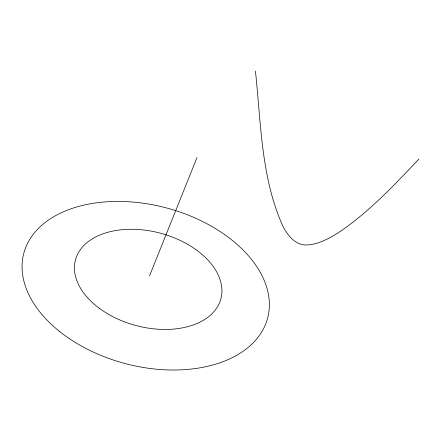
<?xml version="1.0" encoding="UTF-8"?>
<svg xmlns="http://www.w3.org/2000/svg" width="441" height="441" viewBox="0 0 441 441"><rect width="100%" height="100%" fill="white"/><g stroke="black" fill="none" stroke-linecap="round" stroke-linejoin="round"><path stroke-width="0.66" d="M149.554 275.818L197 157.542M418.95 159.041C394.089 185.281 369.04 212.022 338.92 232.346C329.372 238.333 318.959 244.143 307.476 244.937A49.199 25.341 -47.6 0 1 303.154 244.722C293.888 243.311 287.808 234.948 283.458 227.402C261.039 178.892 261.078 123.298 255.433 71.117M59.552 331.434A126.154 80.516 14.9 0 0 265.598 324.207A126.154 80.516 14.9 0 0 111.959 201.526A126.154 80.516 14.9 0 0 59.552 331.434M99.192 308.187A75.268 47.771 15 0 0 220.428 300.371A75.268 47.771 15 0 0 124.941 229.474A75.268 47.771 15 0 0 99.192 308.187"/></g></svg>
